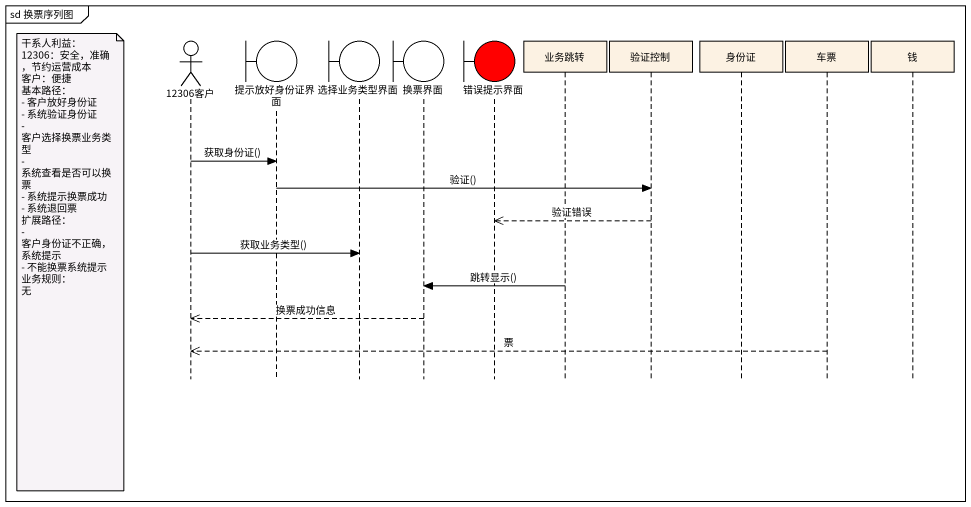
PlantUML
@startuml
mainframe sd 换票序列图
hide footbox
actor "12306客户" as a12306客户
boundary 提示放好身份证界面
boundary 选择业务类型界面
boundary 换票界面
boundary 错误提示界面 #FF0000
participant 业务跳转
participant 验证控制
participant 身份证
participant 车票
participant 钱

a12306客户 -> 提示放好身份证界面 : 获取身份证()
提示放好身份证界面 -> 验证控制 : 验证()
验证控制 -->> 错误提示界面 : 验证错误
a12306客户 -> 选择业务类型界面 : 获取业务类型()
note left of a12306客户
  干系人利益：
  12306：安全，准确，节约运营成本
  客户：便捷
  基本路径：
  - 客户放好身份证
  - 系统验证身份证
  - 客户选择换票业务类型
  - 系统查看是否可以换票
  - 系统提示换票成功
  - 系统退回票
  扩展路径：
  - 客户身份证不正确，系统提示
  - 不能换票系统提示
  业务规则：
  无
end note
业务跳转 -> 换票界面 : 跳转显示()
换票界面 -->> a12306客户 : 换票成功信息
车票 -->> a12306客户 : 票
@enduml
